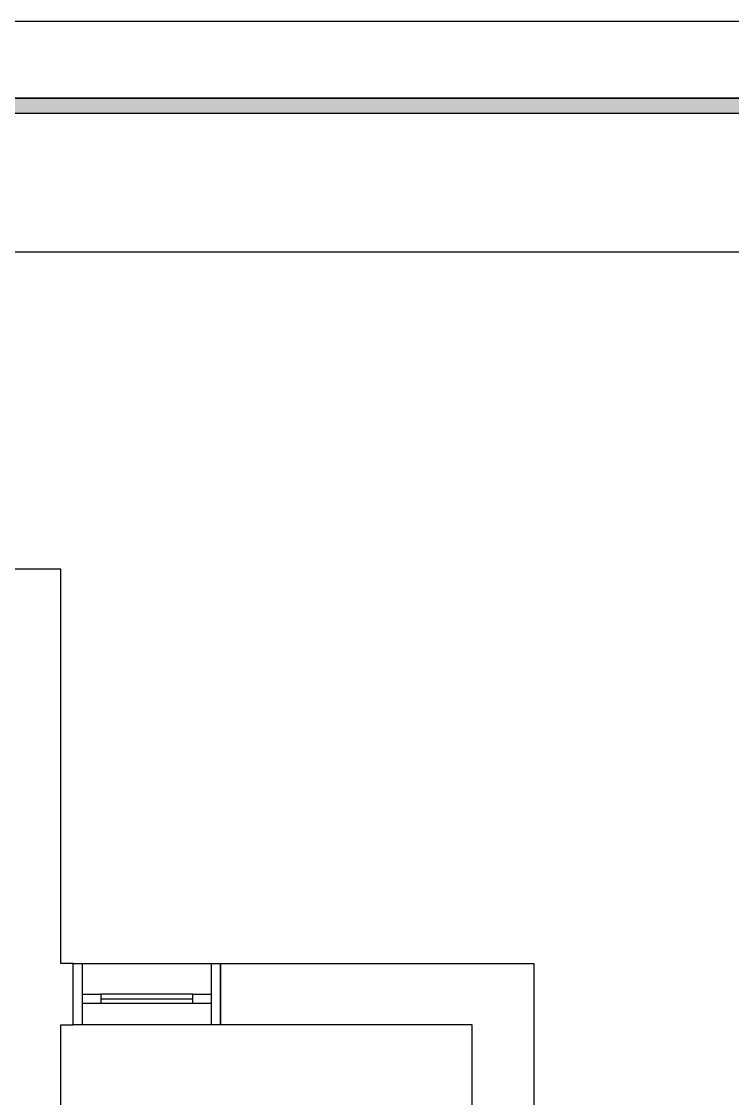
# Model space of a CAD drawing. Header units: inches. Extents: x 88414 to 587042, y -693500 to 27778.
# Drawn here: x 174437 to 176753, y 7874 to 11382 of the extents above; entities that cross this region are included whole.
import ezdxf
from ezdxf.enums import TextEntityAlignment as Align

# ---------------------------------------------------------------- set-up
doc = ezdxf.new("R2010")
doc.units = ezdxf.units.IN
doc.header["$LTSCALE"] = 50
doc.header["$MEASUREMENT"] = 0
for name, color, linetype in [('3.기호.계단선', 30, 'Continuous'), ('F-SYM', 7, 'Continuous'), ('FORM(YOURNAME)-11', 1, 'Continuous'), ('도면층2', 2, 'Continuous'), ('도면층4', 4, 'Continuous'), ('도면층5', 5, 'Continuous')]:
    doc.layers.add(name, color=color, linetype=linetype)
doc.styles.add('YOURNAME', font='HY울릉도M.TTF')

# ---------------------------------------------------------------- blocks, each defined once
blk = doc.blocks.new('FORM-PLAN')
at = {"layer": 'FORM(YOURNAME)-11'}
h = blk.add_hatch(color=256, dxfattribs=at)
h.dxf.hatch_style = 1
h.paths.add_polyline_path([(-71444, 55115), (10556, 55115), (10556, 54915), (-71444, 54915)])
h.paths.add_polyline_path([(-71444, -2085), (10556, -2085), (10556, -2285), (-71444, -2285)])
at = {"layer": 'Defpoints', "color": 158}
for points in [[(-71444, -2285), (10556, -2285), (10556, 55115), (-71444, 55115)], [(-69444, 53115), (-64, 53115), (-64, 1215), (-69444, 1215)]]:
    blk.add_lwpolyline(points, close=True, dxfattribs=at)
at = {"layer": 'FORM(YOURNAME)-11', "color": 250}
blk.add_lwpolyline([(-72444, -3285), (11556, -3285), (11556, 56115), (-72444, 56115)], close=True, dxfattribs=at)
at = {"layer": 'FORM(YOURNAME)-11'}
blk.add_lwpolyline([(-71444, 55115), (10556, 55115), (10556, 54915), (-71444, 54915)], close=True, dxfattribs=at)
at = {"layer": 'FORM(YOURNAME)-11', "color": 3, "style": 'YOURNAME'}
for tag, height, p in [('1', 450, (9905, 18188)), ('2', 450, (9905, 17544)), ('3', 450, (9905, 16257)), ('4', 450, (9905, 14326)), ('5', 515, (9905, 12009)), ('6', 515, (9905, 9757)), ('7', 515, (9905, 7504)), ('8', 515, (9905, 5252)), ('9', 515, (9905, 2999)), ('10', 515, (5655, 811)), ('11', 515, (9905, 747)), ('12', 515, (5655, -1441)), ('13', 515, (9905, -1441))]:
    blk.add_attdef(tag, text='', height=height, dxfattribs=at).set_placement(p, align=Align.MIDDLE_RIGHT)
blk = doc.blocks.new('*U461')
at = {"layer": 'F-SYM', "xscale": 0.2500000000000001, "yscale": 0.2500000000000001, "zscale": 0.2500000000000001}
blk.add_blockref('FORM-PLAN', (178546.4, -2646.3), dxfattribs=at)
blk = doc.blocks.new('FFFL2')
at = {"layer": '도면층2', "color": 8}
for p, q in [((149622.8, 9598.7), (148792.8, 9598.7)), ((149622.8, 8313.7), (149622.8, 9598.7)), ((149662.8, 8313.7), (149622.8, 8313.7)), ((149662.8, 8113.7), (149662.8, 8313.7)), ((149622.8, 8113.7), (149662.8, 8113.7))]:
    blk.add_line(p, q, dxfattribs=at)
for points in [[(151162.8, -771.3), (150142.8, -771.3), (150142.8, -571.3), (150982.8, -571.3), (150982.8, 368.7), (149987.8, 368.7), (149987.8, 568.7), (150927.8, 568.7), (150927.8, 3903.7), (150182.8, 3903.7), (150182.8, 4023.7), (150962.8, 4023.7), (150962.8, 5243.7), (150342.8, 5243.7), (150342.8, 5393.7), (150962.8, 5393.7), (150962.8, 8113.7), (150142.8, 8113.7), (150142.8, 8313.7), (151162.8, 8313.7), (151162.8, -771.3)], [(149622.8, 5393.7), (149622.8, 5243.7), (149622.8, 8113.7)]]:
    blk.add_lwpolyline(points, dxfattribs=at)
at = {"layer": '도면층4', "color": 8}
for p, q in [((149662.8, 8313.7), (150142.8, 8313.7)), ((149662.8, 8113.7), (149662.8, 8313.7)), ((149692.8, 8113.7), (149692.8, 8313.7)), ((150112.8, 8313.7), (150112.8, 8113.7)), ((150142.8, 8313.7), (150142.8, 8113.7)), ((149752.8, 8198.7), (150052.8, 8198.7)), ((150142.8, 8113.7), (149662.8, 8113.7))]:
    blk.add_line(p, q, dxfattribs=at)
for points in [[(149692.8, 8183.7), (149692.8, 8213.7), (149752.8, 8213.7), (149752.8, 8183.7)], [(150052.8, 8183.7), (150052.8, 8213.7), (150112.8, 8213.7), (150112.8, 8183.7)]]:
    blk.add_lwpolyline(points, close=True, dxfattribs=at)
at = {"layer": '도면층5', "color": 8}
for p, q in [((150052.8, 8213.7), (149752.8, 8213.7)), ((150052.8, 8183.7), (149752.8, 8183.7))]:
    blk.add_line(p, q, dxfattribs=at)

msp = doc.modelspace()

# ---------------------------------------------------------------- block references
msp.add_blockref('FFFL2', (24942.48, 0))
at = {"layer": '3.기호.계단선'}
msp.add_blockref('*U461', (0, 0), dxfattribs=at)

doc.saveas('drawing.dxf')
